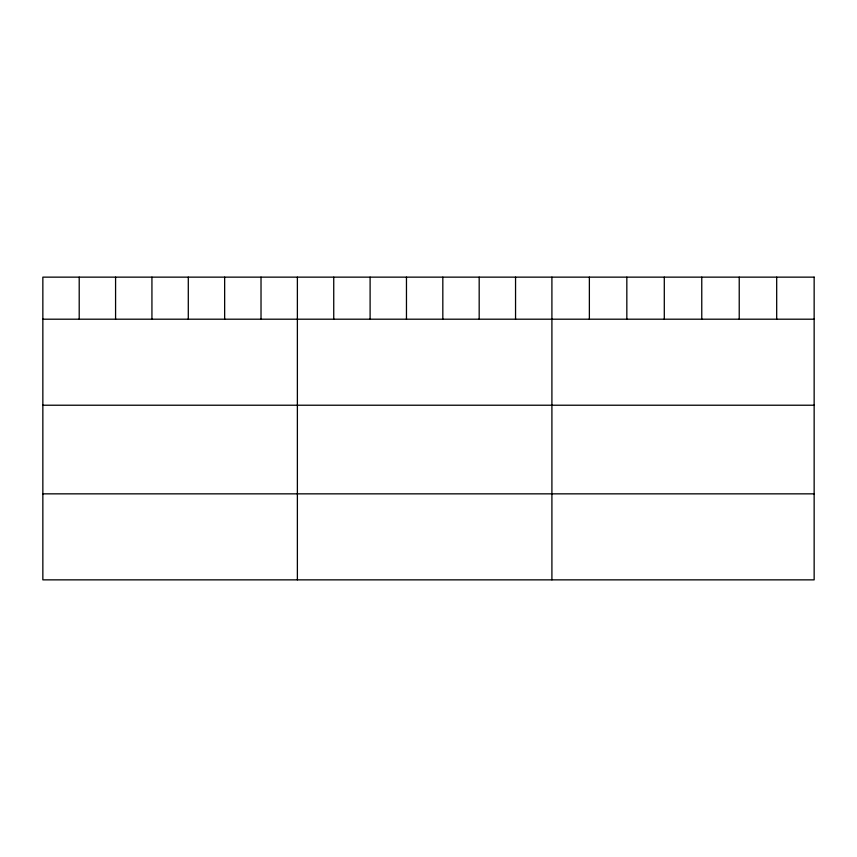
<?xml version="1.0" encoding="UTF-8"?>
<svg xmlns="http://www.w3.org/2000/svg" width="857" height="857" viewBox="0 0 857 857"><rect width="100%" height="100%" fill="white"/><g stroke="black" fill="none" stroke-linecap="round" stroke-linejoin="round"><path stroke-width="1.29" d="M42.85 319.2L814.15 319.2M42.85 405.222L814.15 405.222M42.85 493.846L814.15 493.846M776.688 277.143L776.688 319.2M739.227 277.143L739.227 319.2M701.765 277.143L701.765 319.2M664.293 277.143L664.293 319.2M626.831 277.143L626.831 319.2M589.37 277.143L589.37 319.2M551.908 277.143L551.908 579.857M515.55 277.143L515.55 319.2M479.181 277.143L479.181 319.2M442.823 277.143L442.823 319.2M406.464 277.143L406.464 319.2M370.106 277.143L370.106 319.2M333.737 277.143L333.737 319.2M297.379 277.143L297.379 579.857M261.021 277.143L261.021 319.2M224.652 277.143L224.652 319.2M188.294 277.143L188.294 319.2M151.935 277.143L151.935 319.2M115.577 277.143L115.577 319.2M79.208 277.143L79.208 319.2M814.15 277.143L42.85 277.143L42.85 579.857L814.15 579.857L814.15 277.143"/></g></svg>
